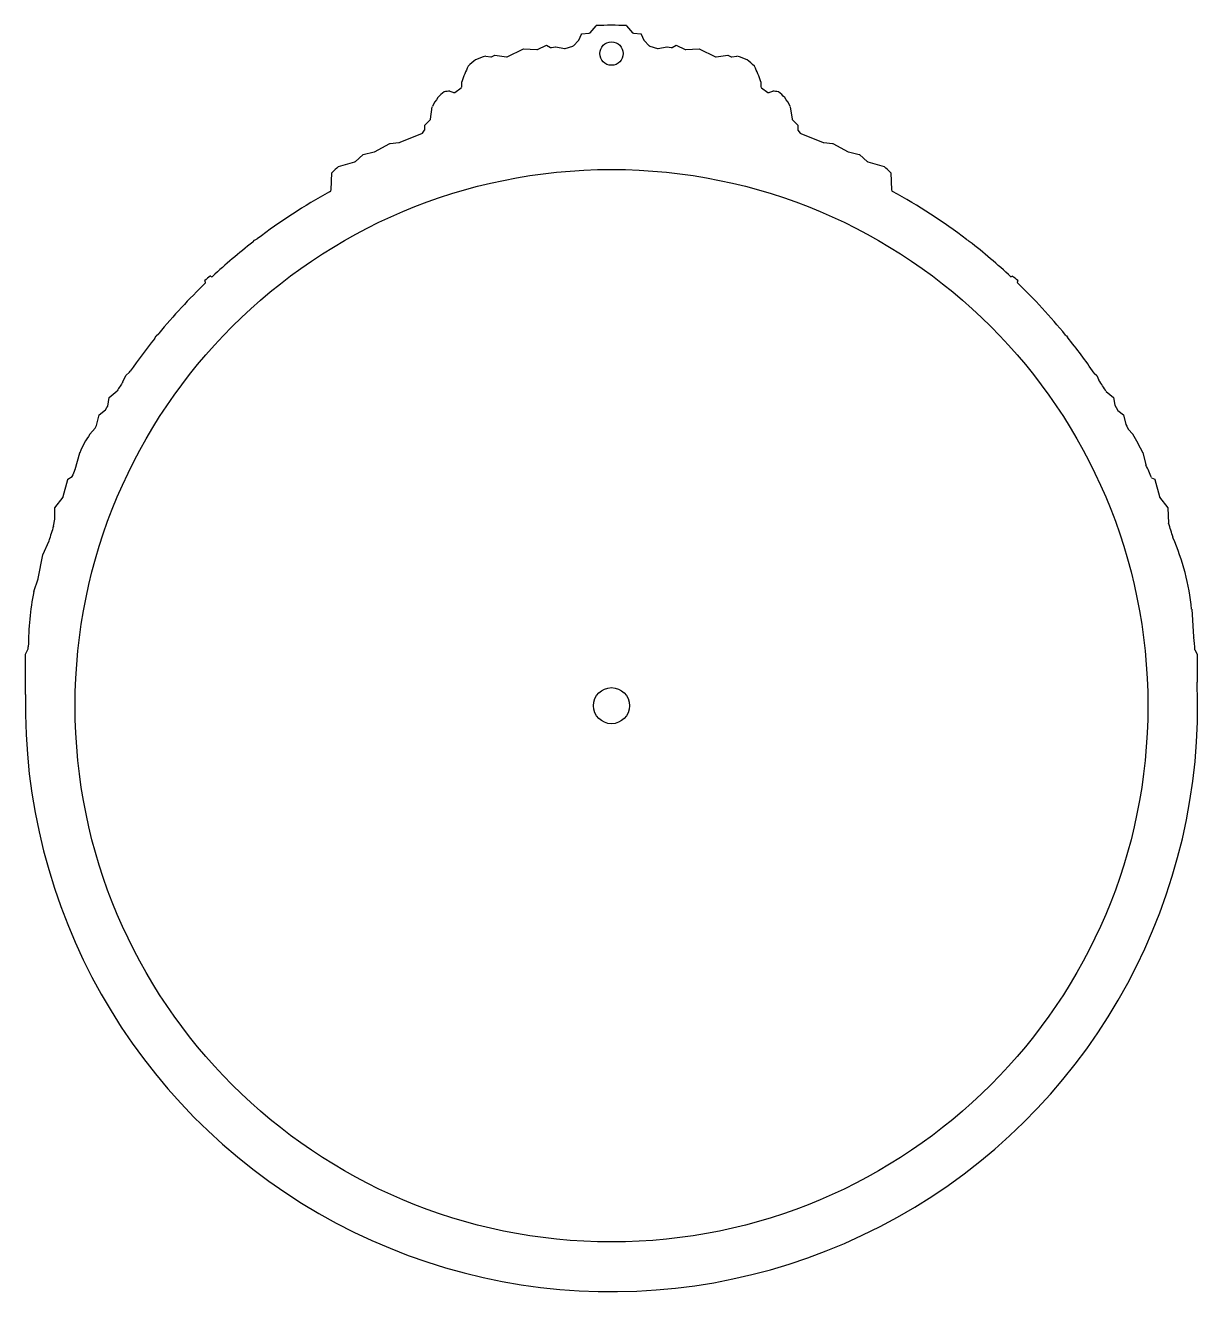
# Model space of a CAD drawing. Header units: millimetres. Extents: x -65 to 65, y -65 to 75.
import ezdxf

# ---------------------------------------------------------------- set-up
doc = ezdxf.new("R2010")
doc.units = ezdxf.units.MM
for name, color, linetype in [('CUT_INNER', 6, 'Continuous'), ('CUT_OUTER', 1, 'Continuous'), ('GUIDE', 3, 'Continuous')]:
    doc.layers.add(name, color=color, linetype=linetype)

msp = doc.modelspace()

# ---------------------------------------------------------------- linework, layer by layer
at = {"layer": 'CUT_INNER'}
for centre, radius in [((0, 72.33), 1.3), ((0, 0), 2)]:
    msp.add_circle(centre, radius, dxfattribs=at)
at = {"layer": 'CUT_OUTER'}
for points in [[(-3.63, 73.82), (-3.34, 74.5), (-3.34, 74.51), (-3.33, 74.51), (-2.48, 74.6)], [(-2.38, 74.65), (-1.71, 75.42), (-1.7, 75.43)], [(1.66, 75.43), (1.67, 75.42), (2.34, 74.65)], [(2.44, 74.6), (3.29, 74.51), (3.3, 74.51), (3.3, 74.5), (3.59, 73.82)], [(-8.2, 72.79), (-7.22, 73.28), (-7.22, 73.28), (-7.21, 73.28), (-6.76, 73.01)], [(-6.65, 72.99), (-6.2, 73.08), (-6.2, 73.08), (-6.19, 73.08), (-5.21, 72.88)], [(-5.14, 72.89), (-4.29, 73.17)], [(-4.23, 73.21), (-3.66, 73.77)], [(3.62, 73.77), (4.19, 73.21)], [(4.25, 73.17), (5.1, 72.89)], [(5.17, 72.88), (6.15, 73.08), (6.15, 73.08), (6.16, 73.08), (6.61, 72.99)], [(6.72, 73.01), (7.17, 73.28), (7.18, 73.28), (7.18, 73.28), (8.16, 72.79)], [(-13.95, 72.06), (-13.95, 72.06), (-13.39, 71.96)], [(-13.3, 71.98), (-12.94, 72.16), (-12.93, 72.16), (-12.93, 72.16), (-11.65, 71.96)], [(-11.56, 71.98), (-9.77, 72.87), (-9.77, 72.87), (-9.76, 72.87), (-8.28, 72.78)], [(8.24, 72.78), (9.72, 72.87), (9.73, 72.87), (9.73, 72.87), (11.52, 71.98)], [(11.61, 71.96), (12.89, 72.16), (12.89, 72.16), (12.9, 72.16), (13.26, 71.98)], [(13.35, 71.96), (13.91, 72.06), (13.91, 72.06)], [(-16.61, 68.66), (-16.61, 69.2), (-16.61, 69.2)], [(16.57, 69.2), (16.57, 69.2), (16.57, 68.66)], [(-17.93, 68.18), (-17.93, 68.18), (-17.5, 68.01)], [(-17.36, 68.03), (-16.67, 68.54)], [(16.63, 68.54), (17.32, 68.03)], [(17.46, 68.01), (17.89, 68.18), (17.89, 68.18)], [(-20.07, 65.06), (-19.87, 66.44), (-19.87, 66.44)], [(19.83, 66.44), (19.83, 66.44), (20.03, 65.06)], [(-20.69, 63.94), (-20.69, 64.4), (-20.69, 64.4), (-20.69, 64.41), (-20.11, 64.98)], [(20.07, 64.98), (20.65, 64.41), (20.65, 64.4), (20.65, 64.4), (20.65, 63.94)], [(-23.53, 62.47), (-21.03, 63.47)], [(-20.97, 63.52), (-20.72, 63.85)], [(20.68, 63.85), (20.93, 63.52)], [(20.99, 63.47), (23.49, 62.47)], [(-28.42, 60.34), (-27.53, 61.13), (-27.53, 61.14), (-27.52, 61.14), (-26.32, 61.44), (-26.3, 61.44), (-26.29, 61.45), (-24.57, 62.36), (-24.57, 62.36), (-24.56, 62.36), (-23.57, 62.46)], [(23.53, 62.46), (24.52, 62.36), (24.53, 62.36), (24.53, 62.36), (26.25, 61.45), (26.26, 61.44), (26.28, 61.44), (27.48, 61.14), (27.49, 61.14), (27.49, 61.13), (28.38, 60.34)], [(-31.1, 57.21), (-31, 59.09), (-31, 59.09)], [(-30.28, 59.81), (-30.28, 59.81), (-28.48, 60.31)], [(28.44, 60.31), (30.24, 59.81), (30.24, 59.81)], [(30.96, 59.09), (30.96, 59.09), (31.06, 57.21)], [(-31.26, 56.99), (-31.14, 57.12)], [(31.1, 57.12), (31.17, 57.04)], [(-39.77, 51.41), (-39.58, 51.64), (-39.57, 51.64), (-39.57, 51.65), (-39.3, 51.77)], [(39.37, 51.72), (39.53, 51.65), (39.53, 51.64), (39.53, 51.64), (39.65, 51.5), (39.67, 51.49)], [(-45.01, 46.93), (-45.08, 47.15), (-45.08, 47.15)], [(-44.47, 47.66), (-44.47, 47.66), (-44.31, 47.56)], [(-44.31, 47.56), (-44.24, 47.62)], [(44.29, 47.57), (44.43, 47.66), (44.43, 47.66)], [(45.04, 47.15), (45.04, 47.15), (44.97, 46.93)], [(-50.69, 40.69), (-50.5, 41.02), (-50.49, 41.03), (-50.49, 41.03), (-50.21, 41.27)], [(50.35, 41.11), (50.45, 41.03), (50.45, 41.03), (50.46, 41.03), (50.55, 40.86)], [(-54.17, 35.93), (-53.86, 36.64), (-53.86, 36.64), (-53.86, 36.64), (-53.46, 36.98), (-53.37, 37.1)], [(53.51, 36.9), (53.82, 36.64), (53.82, 36.64), (53.82, 36.64), (54.05, 36.1)], [(-57.84, 30.11), (-57.24, 30.79), (-57.14, 30.99), (-57.1, 31.06), (-56.82, 32.25), (-56.82, 32.25), (-56.82, 32.25), (-56.12, 32.8), (-55.96, 33.07), (-55.86, 33.24), (-55.7, 34.19), (-55.7, 34.19), (-55.7, 34.19), (-54.82, 34.92)], [(54.87, 34.85), (55.66, 34.19), (55.66, 34.19), (55.66, 34.19), (55.8, 33.33), (55.96, 33.07), (56.15, 32.74), (56.78, 32.25), (56.78, 32.25), (56.78, 32.25), (57.03, 31.19), (57.14, 30.99), (57.31, 30.67), (57.8, 30.11), (57.8, 30.11)], [(-59.49, 26.18), (-58.97, 28.06), (-58.97, 28.07)], [(58.93, 28.07), (58.93, 28.06), (59.24, 26.76), (59.26, 26.7)], [(-60.8, 23.19), (-60.29, 25.1), (-60.29, 25.11), (-60.29, 25.11), (-59.82, 25.42)], [(59.88, 25.29), (59.88, 25.29), (60.25, 25.11), (60.25, 25.11), (60.25, 25.1), (60.76, 23.19)], [(-61.87, 19.93), (-61.72, 20.7), (-61.72, 20.72), (-61.72, 20.73), (-61.72, 21.94), (-61.72, 21.94), (-61.72, 21.94), (-60.82, 23.14)], [(60.78, 23.14), (61.68, 21.94), (61.68, 21.94), (61.68, 21.94), (61.77, 20.24)], [(-64.07, 12.65), (-64.07, 12.66), (-63.56, 14.07), (-63.56, 14.08), (-63.56, 14.09), (-63.05, 16.73), (-63.05, 16.74), (-63.05, 16.74), (-62.37, 18.29)], [(64.33, 10.72), (64.34, 10.71), (64.55, 7.62), (64.56, 7.56)], [(-64.99, 1.23), (-64.99, 5.71), (-64.99, 5.71), (-64.99, 5.71), (-64.7, 6.3), (-64.69, 6.3), (-64.69, 6.37), (-64.67, 6.54)], [(64.7, 6.2), (64.95, 5.71), (64.95, 5.71), (64.95, 5.71), (64.95, 2.59)]]:
    msp.add_lwpolyline(points, dxfattribs=at)
for centre, radius, start, end in [((-2.49, 74.75), 0.15, 276.3357, 318.8367), ((-0.02, 39.93), 35.54, 87.284, 92.716), ((2.45, 74.75), 0.15, 221.1633, 263.6598), ((-4.34, 73.31), 0.15, 288.4349, 315), ((-3.77, 73.88), 0.15, 315, 336.8014), ((3.73, 73.88), 0.15, 203.2426, 225), ((4.3, 73.31), 0.15, 225, 251.5651), ((-7.71, 62.4), 11.82, 128.5319, 133.7946), ((-10.1, 59.74), 12.9, 107.3573, 112.6639), ((-13.36, 72.11), 0.15, 260.5377, 296.5651), ((-11.63, 72.11), 0.15, 261.2581, 296.5651), ((-8.27, 72.93), 0.15, 266.1875, 296.5651), ((-6.68, 73.14), 0.15, 239.0362, 281.3099), ((-5.18, 73.03), 0.15, 258.6971, 288.4349), ((5.14, 73.03), 0.15, 251.5651, 281.3099), ((6.64, 73.14), 0.15, 258.7041, 300.9638), ((8.23, 72.93), 0.15, 243.4349, 273.8125), ((11.59, 72.11), 0.15, 243.4349, 278.7419), ((13.32, 72.11), 0.15, 243.4349, 279.4623), ((10.51, 60.98), 11.59, 67.0343, 72.9445), ((7.74, 62.49), 11.71, 46.1591, 51.4692), ((1.47, 62.77), 19.19, 154.8181, 160.4228), ((-2.71, 62.27), 20.49, 19.7735, 25.0222), ((-9.37, 60.84), 11.9, 146.1698, 151.8998), ((-13.22, 61.14), 8.75, 127.5233, 133.6869), ((-17.12, 61.41), 6.82, 96.8424, 102.0623), ((-17.45, 68.15), 0.15, 248.1986, 306.8699), ((-16.76, 68.66), 0.15, 306.8699, 360), ((16.72, 68.66), 0.15, 180, 233.1301), ((17.41, 68.15), 0.15, 233.1301, 291.8014), ((17.08, 61.44), 6.79, 77.9184, 83.1572), ((12.14, 59.92), 10.35, 46.8147, 52.0265), ((10.06, 61.28), 11.05, 27.8795, 34.0509), ((-20.22, 65.09), 0.15, 315, 351.8735), ((20.18, 65.09), 0.15, 188.1265, 225), ((-21.09, 63.61), 0.15, 291.7964, 323.1301), ((-20.84, 63.94), 0.15, 323.1301, 0), ((20.8, 63.94), 0.15, 180, 216.8699), ((21.05, 63.61), 0.15, 216.8699, 248.2036), ((-23.58, 62.61), 0.15, 275.7467, 291.7964), ((23.54, 62.61), 0.15, 248.2036, 264.2533), ((-23.84, 52.65), 9.63, 131.9901, 138.0106), ((-28.52, 60.46), 0.15, 285.5241, 311.6134), ((28.48, 60.46), 0.15, 228.3665, 254.4811), ((23.69, 52.55), 9.78, 42.0115, 47.9358), ((-0.04, 0.06), 64.93, 118.7384, 127.2107), ((-31.25, 57.22), 0.15, 316.5577, 356.9872), ((31.21, 57.22), 0.15, 183.0128, 223.4524), ((0.03, 0.05), 64.94, 52.718, 61.3473), ((-0.08, 0.09), 64.88, 127.7174, 132.8929), ((0.06, 0.07), 64.91, 47.0376, 52.3848), ((-0.09, 0.08), 64.88, 133.8119, 140.5857), ((-39.7, 41.31), 7.95, 126.9336, 132.6782), ((-45.13, 46.89), 0.121, 2.5471, 19.8413), ((39.6, 41.24), 8.04, 47.3543, 53.0339), ((0.12, 0.11), 64.84, 39.2184, 46.2313), ((0.27, 0.2), 64.67, 34.576, 38.9616), ((-0.16, 0.12), 64.8, 141.2343, 145.1986), ((-5.35, 3.48), 58.62, 146.387, 147.5609), ((1.63, 1.07), 63.05, 32.3949, 33.7505), ((-48.99, 23.9), 10.81, 144.9803, 157.3676), ((39.51, 18.71), 21.55, 25.715, 31.9099), ((0.99, 0.44), 63.92, 22.8842, 24.2637), ((-14.04, 6.07), 49.71, 156.1371, 157.092), ((-60.94, 23.23), 0.15, 323.1301, 345.2612), ((60.9, 23.23), 0.15, 194.7388, 216.8699), ((-3.12, 0.96), 61.74, 162.1113, 163.7008), ((3.43, 1.08), 61.41, 16.6418, 18.1896), ((37.46, 7.95), 27.01, 5.8758, 23.3561), ((-30.48, 6.27), 34.19, 169.2389, 179.5462), ((3.08, 0.34), 61.9, 5.4323, 6.6973), ((0, 0), 65, 178.9169, 2.2854)]:
    msp.add_arc(centre, radius, start, end, dxfattribs=at)
at = {"layer": 'GUIDE'}
msp.add_circle((0, 0), 59.48, dxfattribs=at)

doc.saveas('drawing.dxf')
